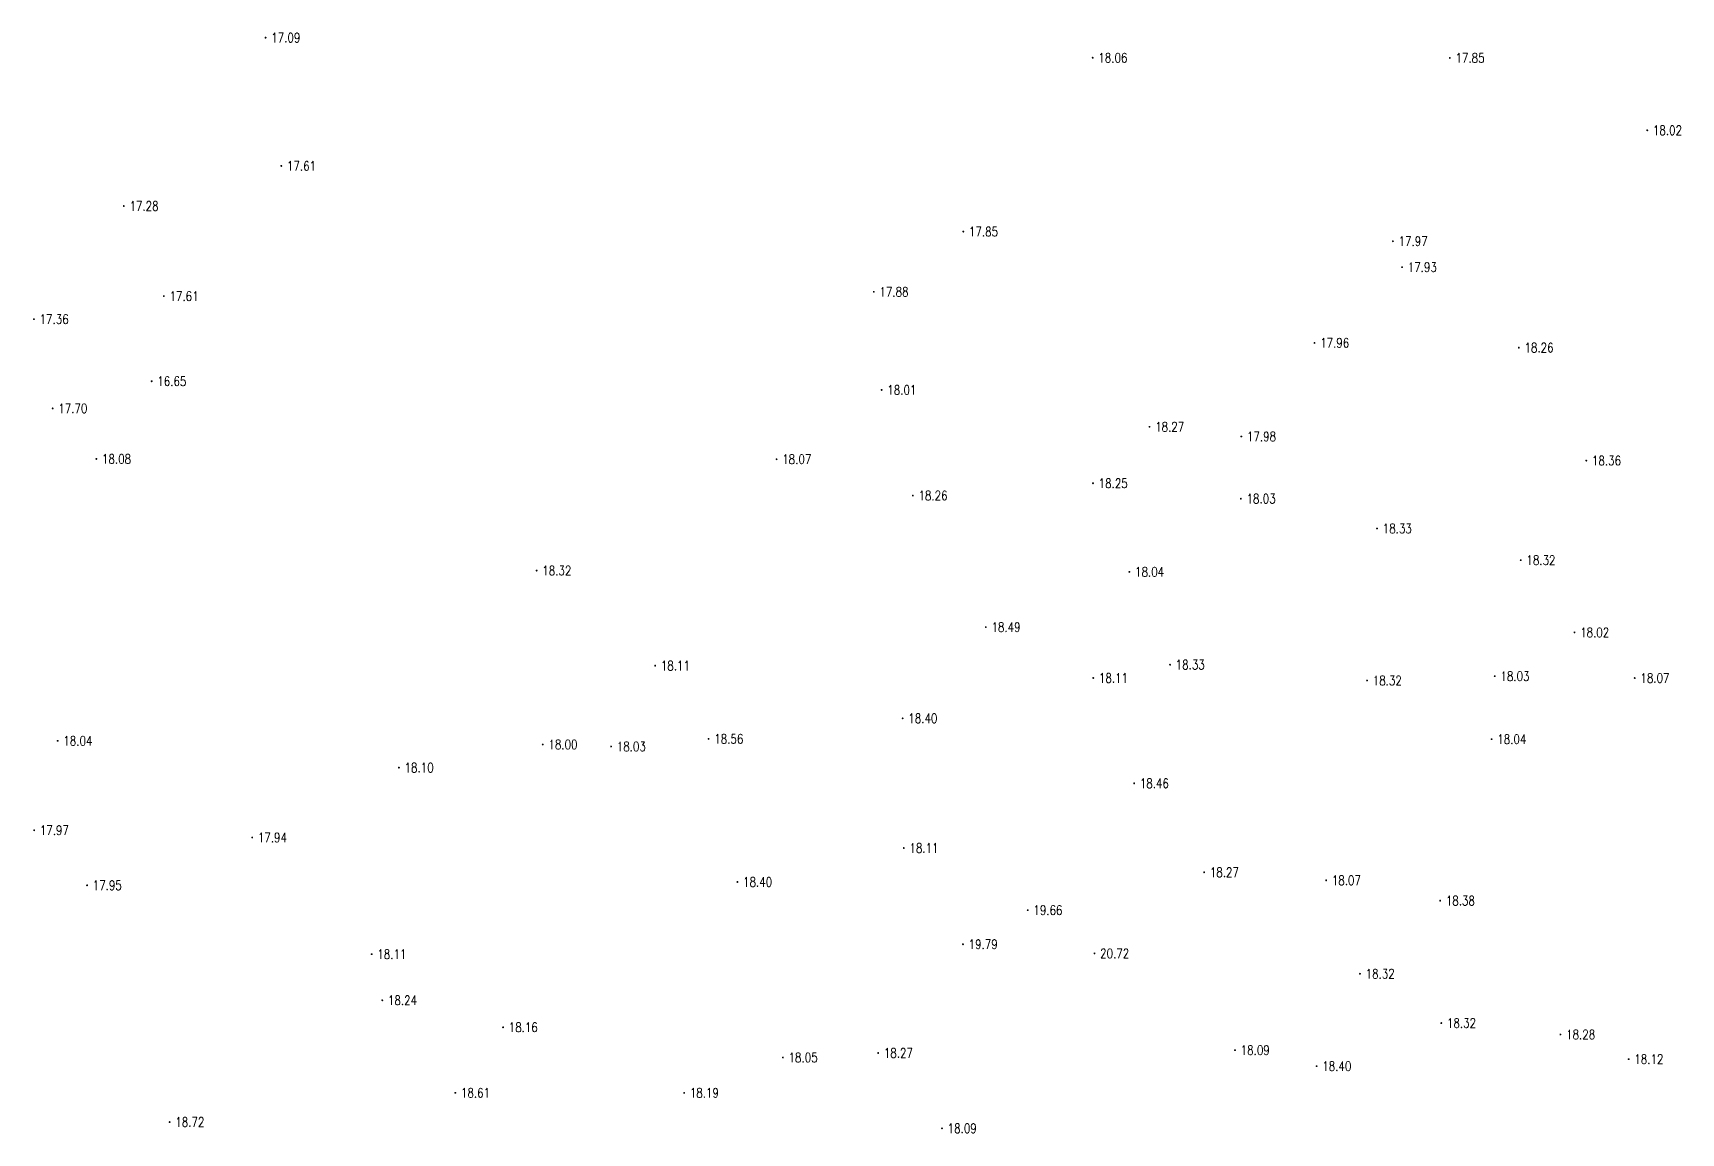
# Model space of a CAD drawing. Extents: x 476861 to 479475, y 2367369 to 2370541.
# Drawn here: x 478681.4 to 478856.2, y 2370306 to 2370422.7 of the extents above; entities that cross this region are included whole.
import ezdxf
from ezdxf.enums import TextEntityAlignment as Align

# ---------------------------------------------------------------- set-up
doc = ezdxf.new("R2010")
doc.units = 0
doc.header["$LTSCALE"] = 0.5
doc.layers.get('0').update_dxf_attribs({"linetype": 'CONTINUOUS'})
doc.layers.add('GCD', color=1, linetype='CONTINUOUS')
doc.styles.add('HZ', font='rs.shx', dxfattribs={"width": 0.8, "bigfont": 'hztxt.shx'})

# ---------------------------------------------------------------- blocks, each defined once
blk = doc.blocks.new('GC200')
at = {"linetype": 'Continuous', "const_width": 0.2, "flags": 128}
blk.add_lwpolyline([(-0.1, 0, 1), (0.1, 0, 1)], format="xyb", close=True, dxfattribs=at)

msp = doc.modelspace()

# ---------------------------------------------------------------- block references
at = {"layer": 'GCD', "linetype": 'Continuous'}
ref = msp.add_blockref('GC200', (478706.047, 2370422.226, 17.088), dxfattribs=dict(at, xscale=0.5, yscale=0.5, zscale=0.5))
ref.add_attrib('height', '17.09', dxfattribs={"linetype": 'Continuous', "height": 1, "style": 'HZ', "width": 0.8}).set_placement((478706.647, 2370422.226, 17.088), align=Align.MIDDLE_LEFT)
ref = msp.add_blockref('GC200', (478793.759, 2370420.096, 18.057), dxfattribs=dict(at, xscale=0.5, yscale=0.5, zscale=0.5))
ref.add_attrib('height', '18.06', dxfattribs={"linetype": 'Continuous', "height": 1, "style": 'HZ', "width": 0.8}).set_placement((478794.359, 2370420.096, 18.057), align=Align.MIDDLE_LEFT)
ref = msp.add_blockref('GC200', (478831.639, 2370420.077, 17.854), dxfattribs=dict(at, xscale=0.5, yscale=0.5, zscale=0.5))
ref.add_attrib('height', '17.85', dxfattribs={"linetype": 'Continuous', "height": 1, "style": 'HZ', "width": 0.8}).set_placement((478832.239, 2370420.077, 17.854), align=Align.MIDDLE_LEFT)
ref = msp.add_blockref('GC200', (478852.571, 2370412.401, 18.02), dxfattribs=dict(at, xscale=0.5, yscale=0.5, zscale=0.5))
ref.add_attrib('height', '18.02', dxfattribs={"linetype": 'Continuous', "height": 1, "style": 'HZ', "width": 0.8}).set_placement((478853.171, 2370412.401, 18.02), align=Align.MIDDLE_LEFT)
ref = msp.add_blockref('GC200', (478707.715, 2370408.62, 17.606), dxfattribs=dict(at, xscale=0.5, yscale=0.5, zscale=0.5))
ref.add_attrib('height', '17.61', dxfattribs={"linetype": 'Continuous', "height": 1, "style": 'HZ', "width": 0.8}).set_placement((478708.315, 2370408.62, 17.606), align=Align.MIDDLE_LEFT)
ref = msp.add_blockref('GC200', (478691.01, 2370404.365, 17.282), dxfattribs=dict(at, xscale=0.5, yscale=0.5, zscale=0.5))
ref.add_attrib('height', '17.28', dxfattribs={"linetype": 'Continuous', "height": 1, "style": 'HZ', "width": 0.8}).set_placement((478691.61, 2370404.365, 17.282), align=Align.MIDDLE_LEFT)
ref = msp.add_blockref('GC200', (478780.039, 2370401.653, 17.849), dxfattribs=dict(at, xscale=0.5, yscale=0.5, zscale=0.5))
ref.add_attrib('height', '17.85', dxfattribs={"linetype": 'Continuous', "height": 1, "style": 'HZ', "width": 0.8}).set_placement((478780.639, 2370401.653, 17.849), align=Align.MIDDLE_LEFT)
ref = msp.add_blockref('GC200', (478825.598, 2370400.632, 17.967), dxfattribs=dict(at, xscale=0.5, yscale=0.5, zscale=0.5))
ref.add_attrib('height', '17.97', dxfattribs={"linetype": 'Continuous', "height": 1, "style": 'HZ', "width": 0.8}).set_placement((478826.198, 2370400.632, 17.967), align=Align.MIDDLE_LEFT)
ref = msp.add_blockref('GC200', (478826.573, 2370397.884, 17.929), dxfattribs=dict(at, xscale=0.5, yscale=0.5, zscale=0.5))
ref.add_attrib('height', '17.93', dxfattribs={"linetype": 'Continuous', "height": 1, "style": 'HZ', "width": 0.8}).set_placement((478827.173, 2370397.884, 17.929), align=Align.MIDDLE_LEFT)
ref = msp.add_blockref('GC200', (478770.545, 2370395.27, 17.883), dxfattribs=dict(at, xscale=0.5, yscale=0.5, zscale=0.5))
ref.add_attrib('height', '17.88', dxfattribs={"linetype": 'Continuous', "height": 1, "style": 'HZ', "width": 0.8}).set_placement((478771.145, 2370395.27, 17.883), align=Align.MIDDLE_LEFT)
ref = msp.add_blockref('GC200', (478695.256, 2370394.808, 17.606), dxfattribs=dict(at, xscale=0.5, yscale=0.5, zscale=0.5))
ref.add_attrib('height', '17.61', dxfattribs={"linetype": 'Continuous', "height": 1, "style": 'HZ', "width": 0.8}).set_placement((478695.856, 2370394.808, 17.606), align=Align.MIDDLE_LEFT)
ref = msp.add_blockref('GC200', (478681.477, 2370392.366, 17.356), dxfattribs=dict(at, xscale=0.5, yscale=0.5, zscale=0.5))
ref.add_attrib('height', '17.36', dxfattribs={"linetype": 'Continuous', "height": 1, "style": 'HZ', "width": 0.8}).set_placement((478682.077, 2370392.366, 17.356), align=Align.MIDDLE_LEFT)
ref = msp.add_blockref('GC200', (478817.279, 2370389.848, 17.957), dxfattribs=dict(at, xscale=0.5, yscale=0.5, zscale=0.5))
ref.add_attrib('height', '17.96', dxfattribs={"linetype": 'Continuous', "height": 1, "style": 'HZ', "width": 0.8}).set_placement((478817.879, 2370389.848, 17.957), align=Align.MIDDLE_LEFT)
ref = msp.add_blockref('GC200', (478838.95, 2370389.346, 18.26), dxfattribs=dict(at, xscale=0.5, yscale=0.5, zscale=0.5))
ref.add_attrib('height', '18.26', dxfattribs={"linetype": 'Continuous', "height": 1, "style": 'HZ', "width": 0.8}).set_placement((478839.55, 2370389.346, 18.26), align=Align.MIDDLE_LEFT)
ref = msp.add_blockref('GC200', (478693.965, 2370385.78, 16.652), dxfattribs=dict(at, xscale=0.5, yscale=0.5, zscale=0.5))
ref.add_attrib('height', '16.65', dxfattribs={"linetype": 'Continuous', "height": 1, "style": 'HZ', "width": 0.8}).set_placement((478694.565, 2370385.78, 16.652), align=Align.MIDDLE_LEFT)
ref = msp.add_blockref('GC200', (478771.381, 2370384.858, 18.007), dxfattribs=dict(at, xscale=0.5, yscale=0.5, zscale=0.5))
ref.add_attrib('height', '18.01', dxfattribs={"linetype": 'Continuous', "height": 1, "style": 'HZ', "width": 0.8}).set_placement((478771.981, 2370384.858, 18.007), align=Align.MIDDLE_LEFT)
ref = msp.add_blockref('GC200', (478683.466, 2370382.902, 17.695), dxfattribs=dict(at, xscale=0.5, yscale=0.5, zscale=0.5))
ref.add_attrib('height', '17.70', dxfattribs={"linetype": 'Continuous', "height": 1, "style": 'HZ', "width": 0.8}).set_placement((478684.066, 2370382.902, 17.695), align=Align.MIDDLE_LEFT)
ref = msp.add_blockref('GC200', (478799.783, 2370380.947, 18.269), dxfattribs=dict(at, xscale=0.5, yscale=0.5, zscale=0.5))
ref.add_attrib('height', '18.27', dxfattribs={"linetype": 'Continuous', "height": 1, "style": 'HZ', "width": 0.8}).set_placement((478800.383, 2370380.947, 18.269), align=Align.MIDDLE_LEFT)
ref = msp.add_blockref('GC200', (478809.52, 2370379.921, 17.979), dxfattribs=dict(at, xscale=0.5, yscale=0.5, zscale=0.5))
ref.add_attrib('height', '17.98', dxfattribs={"linetype": 'Continuous', "height": 1, "style": 'HZ', "width": 0.8}).set_placement((478810.12, 2370379.921, 17.979), align=Align.MIDDLE_LEFT)
ref = msp.add_blockref('GC200', (478688.098, 2370377.539, 18.079), dxfattribs=dict(at, xscale=0.5, yscale=0.5, zscale=0.5))
ref.add_attrib('height', '18.08', dxfattribs={"linetype": 'Continuous', "height": 1, "style": 'HZ', "width": 0.8}).set_placement((478688.698, 2370377.539, 18.079), align=Align.MIDDLE_LEFT)
ref = msp.add_blockref('GC200', (478760.236, 2370377.507, 18.07), dxfattribs=dict(at, xscale=0.5, yscale=0.5, zscale=0.5))
ref.add_attrib('height', '18.07', dxfattribs={"linetype": 'Continuous', "height": 1, "style": 'HZ', "width": 0.8}).set_placement((478760.836, 2370377.507, 18.07), align=Align.MIDDLE_LEFT)
ref = msp.add_blockref('GC200', (478846.105, 2370377.362, 18.36), dxfattribs=dict(at, xscale=0.5, yscale=0.5, zscale=0.5))
ref.add_attrib('height', '18.36', dxfattribs={"linetype": 'Continuous', "height": 1, "style": 'HZ', "width": 0.8}).set_placement((478846.705, 2370377.362, 18.36), align=Align.MIDDLE_LEFT)
ref = msp.add_blockref('GC200', (478793.793, 2370374.958, 18.246), dxfattribs=dict(at, xscale=0.5, yscale=0.5, zscale=0.5))
ref.add_attrib('height', '18.25', dxfattribs={"linetype": 'Continuous', "height": 1, "style": 'HZ', "width": 0.8}).set_placement((478794.393, 2370374.958, 18.246), align=Align.MIDDLE_LEFT)
ref = msp.add_blockref('GC200', (478774.683, 2370373.655, 18.258), dxfattribs=dict(at, xscale=0.5, yscale=0.5, zscale=0.5))
ref.add_attrib('height', '18.26', dxfattribs={"linetype": 'Continuous', "height": 1, "style": 'HZ', "width": 0.8}).set_placement((478775.283, 2370373.655, 18.258), align=Align.MIDDLE_LEFT)
ref = msp.add_blockref('GC200', (478809.477, 2370373.321, 18.029), dxfattribs=dict(at, xscale=0.5, yscale=0.5, zscale=0.5))
ref.add_attrib('height', '18.03', dxfattribs={"linetype": 'Continuous', "height": 1, "style": 'HZ', "width": 0.8}).set_placement((478810.077, 2370373.321, 18.029), align=Align.MIDDLE_LEFT)
ref = msp.add_blockref('GC200', (478823.916, 2370370.164, 18.33), dxfattribs=dict(at, xscale=0.5, yscale=0.5, zscale=0.5))
ref.add_attrib('height', '18.33', dxfattribs={"linetype": 'Continuous', "height": 1, "style": 'HZ', "width": 0.8}).set_placement((478824.516, 2370370.164, 18.33), align=Align.MIDDLE_LEFT)
ref = msp.add_blockref('GC200', (478734.789, 2370365.695, 18.32), dxfattribs=dict(at, xscale=0.5, yscale=0.5, zscale=0.5))
ref.add_attrib('height', '18.32', dxfattribs={"linetype": 'Continuous', "height": 1, "style": 'HZ', "width": 0.8}).set_placement((478735.389, 2370365.695, 18.32), align=Align.MIDDLE_LEFT)
ref = msp.add_blockref('GC200', (478797.652, 2370365.555, 18.037), dxfattribs=dict(at, xscale=0.5, yscale=0.5, zscale=0.5))
ref.add_attrib('height', '18.04', dxfattribs={"linetype": 'Continuous', "height": 1, "style": 'HZ', "width": 0.8}).set_placement((478798.252, 2370365.555, 18.037), align=Align.MIDDLE_LEFT)
ref = msp.add_blockref('GC200', (478839.154, 2370366.8, 18.321), dxfattribs=dict(at, xscale=0.5, yscale=0.5, zscale=0.5))
ref.add_attrib('height', '18.32', dxfattribs={"linetype": 'Continuous', "height": 1, "style": 'HZ', "width": 0.8}).set_placement((478839.754, 2370366.8, 18.321), align=Align.MIDDLE_LEFT)
ref = msp.add_blockref('GC200', (478782.424, 2370359.698, 18.494), dxfattribs=dict(at, xscale=0.5, yscale=0.5, zscale=0.5))
ref.add_attrib('height', '18.49', dxfattribs={"linetype": 'Continuous', "height": 1, "style": 'HZ', "width": 0.8}).set_placement((478783.024, 2370359.698, 18.494), align=Align.MIDDLE_LEFT)
ref = msp.add_blockref('GC200', (478844.855, 2370359.137, 18.02), dxfattribs=dict(at, xscale=0.5, yscale=0.5, zscale=0.5))
ref.add_attrib('height', '18.02', dxfattribs={"linetype": 'Continuous', "height": 1, "style": 'HZ', "width": 0.8}).set_placement((478845.455, 2370359.137, 18.02), align=Align.MIDDLE_LEFT)
ref = msp.add_blockref('GC200', (478747.364, 2370355.613, 18.11), dxfattribs=dict(at, xscale=0.5, yscale=0.5, zscale=0.5))
ref.add_attrib('height', '18.11', dxfattribs={"linetype": 'Continuous', "height": 1, "style": 'HZ', "width": 0.8}).set_placement((478747.964, 2370355.613, 18.11), align=Align.MIDDLE_LEFT)
ref = msp.add_blockref('GC200', (478801.961, 2370355.713, 18.332), dxfattribs=dict(at, xscale=0.5, yscale=0.5, zscale=0.5))
ref.add_attrib('height', '18.33', dxfattribs={"linetype": 'Continuous', "height": 1, "style": 'HZ', "width": 0.8}).set_placement((478802.561, 2370355.713, 18.332), align=Align.MIDDLE_LEFT)
ref = msp.add_blockref('GC200', (478793.822, 2370354.303, 18.114), dxfattribs=dict(at, xscale=0.5, yscale=0.5, zscale=0.5))
ref.add_attrib('height', '18.11', dxfattribs={"linetype": 'Continuous', "height": 1, "style": 'HZ', "width": 0.8}).set_placement((478794.422, 2370354.303, 18.114), align=Align.MIDDLE_LEFT)
ref = msp.add_blockref('GC200', (478822.86, 2370354.031, 18.32), dxfattribs=dict(at, xscale=0.5, yscale=0.5, zscale=0.5))
ref.add_attrib('height', '18.32', dxfattribs={"linetype": 'Continuous', "height": 1, "style": 'HZ', "width": 0.8}).set_placement((478823.46, 2370354.031, 18.32), align=Align.MIDDLE_LEFT)
ref = msp.add_blockref('GC200', (478836.4, 2370354.49, 18.026), dxfattribs=dict(at, xscale=0.5, yscale=0.5, zscale=0.5))
ref.add_attrib('height', '18.03', dxfattribs={"linetype": 'Continuous', "height": 1, "style": 'HZ', "width": 0.8}).set_placement((478837, 2370354.49, 18.026), align=Align.MIDDLE_LEFT)
ref = msp.add_blockref('GC200', (478851.242, 2370354.295, 18.07), dxfattribs=dict(at, xscale=0.5, yscale=0.5, zscale=0.5))
ref.add_attrib('height', '18.07', dxfattribs={"linetype": 'Continuous', "height": 1, "style": 'HZ', "width": 0.8}).set_placement((478851.842, 2370354.295, 18.07), align=Align.MIDDLE_LEFT)
ref = msp.add_blockref('GC200', (478773.611, 2370350.025, 18.396), dxfattribs=dict(at, xscale=0.5, yscale=0.5, zscale=0.5))
ref.add_attrib('height', '18.40', dxfattribs={"linetype": 'Continuous', "height": 1, "style": 'HZ', "width": 0.8}).set_placement((478774.211, 2370350.025, 18.396), align=Align.MIDDLE_LEFT)
ref = msp.add_blockref('GC200', (478753.026, 2370347.841, 18.56), dxfattribs=dict(at, xscale=0.5, yscale=0.5, zscale=0.5))
ref.add_attrib('height', '18.56', dxfattribs={"linetype": 'Continuous', "height": 1, "style": 'HZ', "width": 0.8}).set_placement((478753.626, 2370347.841, 18.56), align=Align.MIDDLE_LEFT)
ref = msp.add_blockref('GC200', (478836.064, 2370347.808, 18.04), dxfattribs=dict(at, xscale=0.5, yscale=0.5, zscale=0.5))
ref.add_attrib('height', '18.04', dxfattribs={"linetype": 'Continuous', "height": 1, "style": 'HZ', "width": 0.8}).set_placement((478836.664, 2370347.808, 18.04), align=Align.MIDDLE_LEFT)
ref = msp.add_blockref('GC200', (478683.998, 2370347.643, 18.04), dxfattribs=dict(at, xscale=0.5, yscale=0.5, zscale=0.5))
ref.add_attrib('height', '18.04', dxfattribs={"linetype": 'Continuous', "height": 1, "style": 'HZ', "width": 0.8}).set_placement((478684.598, 2370347.643, 18.04), align=Align.MIDDLE_LEFT)
ref = msp.add_blockref('GC200', (478735.441, 2370347.253, 18.001), dxfattribs=dict(at, xscale=0.5, yscale=0.5, zscale=0.5))
ref.add_attrib('height', '18.00', dxfattribs={"linetype": 'Continuous', "height": 1, "style": 'HZ', "width": 0.8}).set_placement((478736.041, 2370347.253, 18.001), align=Align.MIDDLE_LEFT)
ref = msp.add_blockref('GC200', (478742.689, 2370347.041, 18.025), dxfattribs=dict(at, xscale=0.5, yscale=0.5, zscale=0.5))
ref.add_attrib('height', '18.03', dxfattribs={"linetype": 'Continuous', "height": 1, "style": 'HZ', "width": 0.8}).set_placement((478743.289, 2370347.041, 18.025), align=Align.MIDDLE_LEFT)
ref = msp.add_blockref('GC200', (478720.186, 2370344.792, 18.1), dxfattribs=dict(at, xscale=0.5, yscale=0.5, zscale=0.5))
ref.add_attrib('height', '18.10', dxfattribs={"linetype": 'Continuous', "height": 1, "style": 'HZ', "width": 0.8}).set_placement((478720.786, 2370344.792, 18.1), align=Align.MIDDLE_LEFT)
ref = msp.add_blockref('GC200', (478798.155, 2370343.125, 18.46), dxfattribs=dict(at, xscale=0.5, yscale=0.5, zscale=0.5))
ref.add_attrib('height', '18.46', dxfattribs={"linetype": 'Continuous', "height": 1, "style": 'HZ', "width": 0.8}).set_placement((478798.755, 2370343.125, 18.46), align=Align.MIDDLE_LEFT)
ref = msp.add_blockref('GC200', (478681.503, 2370338.15, 17.966), dxfattribs=dict(at, xscale=0.5, yscale=0.5, zscale=0.5))
ref.add_attrib('height', '17.97', dxfattribs={"linetype": 'Continuous', "height": 1, "style": 'HZ', "width": 0.8}).set_placement((478682.103, 2370338.15, 17.966), align=Align.MIDDLE_LEFT)
ref = msp.add_blockref('GC200', (478704.628, 2370337.382, 17.941), dxfattribs=dict(at, xscale=0.5, yscale=0.5, zscale=0.5))
ref.add_attrib('height', '17.94', dxfattribs={"linetype": 'Continuous', "height": 1, "style": 'HZ', "width": 0.8}).set_placement((478705.228, 2370337.382, 17.941), align=Align.MIDDLE_LEFT)
ref = msp.add_blockref('GC200', (478773.726, 2370336.264, 18.106), dxfattribs=dict(at, xscale=0.5, yscale=0.5, zscale=0.5))
ref.add_attrib('height', '18.11', dxfattribs={"linetype": 'Continuous', "height": 1, "style": 'HZ', "width": 0.8}).set_placement((478774.326, 2370336.264, 18.106), align=Align.MIDDLE_LEFT)
ref = msp.add_blockref('GC200', (478687.116, 2370332.312, 17.947), dxfattribs=dict(at, xscale=0.5, yscale=0.5, zscale=0.5))
ref.add_attrib('height', '17.95', dxfattribs={"linetype": 'Continuous', "height": 1, "style": 'HZ', "width": 0.8}).set_placement((478687.716, 2370332.312, 17.947), align=Align.MIDDLE_LEFT)
ref = msp.add_blockref('GC200', (478756.084, 2370332.664, 18.402), dxfattribs=dict(at, xscale=0.5, yscale=0.5, zscale=0.5))
ref.add_attrib('height', '18.40', dxfattribs={"linetype": 'Continuous', "height": 1, "style": 'HZ', "width": 0.8}).set_placement((478756.684, 2370332.664, 18.402), align=Align.MIDDLE_LEFT)
ref = msp.add_blockref('GC200', (478805.579, 2370333.692, 18.27), dxfattribs=dict(at, xscale=0.5, yscale=0.5, zscale=0.5))
ref.add_attrib('height', '18.27', dxfattribs={"linetype": 'Continuous', "height": 1, "style": 'HZ', "width": 0.8}).set_placement((478806.179, 2370333.692, 18.27), align=Align.MIDDLE_LEFT)
ref = msp.add_blockref('GC200', (478818.523, 2370332.839, 18.07), dxfattribs=dict(at, xscale=0.5, yscale=0.5, zscale=0.5))
ref.add_attrib('height', '18.07', dxfattribs={"linetype": 'Continuous', "height": 1, "style": 'HZ', "width": 0.8}).set_placement((478819.123, 2370332.839, 18.07), align=Align.MIDDLE_LEFT)
ref = msp.add_blockref('GC200', (478830.608, 2370330.678, 18.38), dxfattribs=dict(at, xscale=0.5, yscale=0.5, zscale=0.5))
ref.add_attrib('height', '18.38', dxfattribs={"linetype": 'Continuous', "height": 1, "style": 'HZ', "width": 0.8}).set_placement((478831.208, 2370330.678, 18.38), align=Align.MIDDLE_LEFT)
ref = msp.add_blockref('GC200', (478786.872, 2370329.672, 19.657), dxfattribs=dict(at, xscale=0.5, yscale=0.5, zscale=0.5))
ref.add_attrib('height', '19.66', dxfattribs={"linetype": 'Continuous', "height": 1, "style": 'HZ', "width": 0.8}).set_placement((478787.472, 2370329.672, 19.657), align=Align.MIDDLE_LEFT)
ref = msp.add_blockref('GC200', (478717.293, 2370325.005, 18.112), dxfattribs=dict(at, xscale=0.5, yscale=0.5, zscale=0.5))
ref.add_attrib('height', '18.11', dxfattribs={"linetype": 'Continuous', "height": 1, "style": 'HZ', "width": 0.8}).set_placement((478717.893, 2370325.005, 18.112), align=Align.MIDDLE_LEFT)
ref = msp.add_blockref('GC200', (478780.006, 2370326.057, 19.79), dxfattribs=dict(at, xscale=0.5, yscale=0.5, zscale=0.5))
ref.add_attrib('height', '19.79', dxfattribs={"linetype": 'Continuous', "height": 1, "style": 'HZ', "width": 0.8}).set_placement((478780.606, 2370326.057, 19.79), align=Align.MIDDLE_LEFT)
ref = msp.add_blockref('GC200', (478793.949, 2370325.087, 20.722), dxfattribs=dict(at, xscale=0.5, yscale=0.5, zscale=0.5))
ref.add_attrib('height', '20.72', dxfattribs={"linetype": 'Continuous', "height": 1, "style": 'HZ', "width": 0.8}).set_placement((478794.549, 2370325.087, 20.722), align=Align.MIDDLE_LEFT)
ref = msp.add_blockref('GC200', (478822.103, 2370322.928, 18.32), dxfattribs=dict(at, xscale=0.5, yscale=0.5, zscale=0.5))
ref.add_attrib('height', '18.32', dxfattribs={"linetype": 'Continuous', "height": 1, "style": 'HZ', "width": 0.8}).set_placement((478822.703, 2370322.928, 18.32), align=Align.MIDDLE_LEFT)
ref = msp.add_blockref('GC200', (478718.422, 2370320.117, 18.24), dxfattribs=dict(at, xscale=0.5, yscale=0.5, zscale=0.5))
ref.add_attrib('height', '18.24', dxfattribs={"linetype": 'Continuous', "height": 1, "style": 'HZ', "width": 0.8}).set_placement((478719.022, 2370320.117, 18.24), align=Align.MIDDLE_LEFT)
ref = msp.add_blockref('GC200', (478731.232, 2370317.251, 18.158), dxfattribs=dict(at, xscale=0.5, yscale=0.5, zscale=0.5))
ref.add_attrib('height', '18.16', dxfattribs={"linetype": 'Continuous', "height": 1, "style": 'HZ', "width": 0.8}).set_placement((478731.832, 2370317.251, 18.158), align=Align.MIDDLE_LEFT)
ref = msp.add_blockref('GC200', (478830.731, 2370317.698, 18.32), dxfattribs=dict(at, xscale=0.5, yscale=0.5, zscale=0.5))
ref.add_attrib('height', '18.32', dxfattribs={"linetype": 'Continuous', "height": 1, "style": 'HZ', "width": 0.8}).set_placement((478831.331, 2370317.698, 18.32), align=Align.MIDDLE_LEFT)
ref = msp.add_blockref('GC200', (478843.365, 2370316.487, 18.276), dxfattribs=dict(at, xscale=0.5, yscale=0.5, zscale=0.5))
ref.add_attrib('height', '18.28', dxfattribs={"linetype": 'Continuous', "height": 1, "style": 'HZ', "width": 0.8}).set_placement((478843.965, 2370316.487, 18.276), align=Align.MIDDLE_LEFT)
ref = msp.add_blockref('GC200', (478771.015, 2370314.524, 18.271), dxfattribs=dict(at, xscale=0.5, yscale=0.5, zscale=0.5))
ref.add_attrib('height', '18.27', dxfattribs={"linetype": 'Continuous', "height": 1, "style": 'HZ', "width": 0.8}).set_placement((478771.615, 2370314.524, 18.271), align=Align.MIDDLE_LEFT)
ref = msp.add_blockref('GC200', (478808.854, 2370314.827, 18.091), dxfattribs=dict(at, xscale=0.5, yscale=0.5, zscale=0.5))
ref.add_attrib('height', '18.09', dxfattribs={"linetype": 'Continuous', "height": 1, "style": 'HZ', "width": 0.8}).set_placement((478809.454, 2370314.827, 18.091), align=Align.MIDDLE_LEFT)
ref = msp.add_blockref('GC200', (478760.906, 2370314.043, 18.053), dxfattribs=dict(at, xscale=0.5, yscale=0.5, zscale=0.5))
ref.add_attrib('height', '18.05', dxfattribs={"linetype": 'Continuous', "height": 1, "style": 'HZ', "width": 0.8}).set_placement((478761.506, 2370314.043, 18.053), align=Align.MIDDLE_LEFT)
ref = msp.add_blockref('GC200', (478817.504, 2370313.13, 18.397), dxfattribs=dict(at, xscale=0.5, yscale=0.5, zscale=0.5))
ref.add_attrib('height', '18.40', dxfattribs={"linetype": 'Continuous', "height": 1, "style": 'HZ', "width": 0.8}).set_placement((478818.104, 2370313.13, 18.397), align=Align.MIDDLE_LEFT)
ref = msp.add_blockref('GC200', (478850.597, 2370313.872, 18.115), dxfattribs=dict(at, xscale=0.5, yscale=0.5, zscale=0.5))
ref.add_attrib('height', '18.12', dxfattribs={"linetype": 'Continuous', "height": 1, "style": 'HZ', "width": 0.8}).set_placement((478851.197, 2370313.872, 18.115), align=Align.MIDDLE_LEFT)
ref = msp.add_blockref('GC200', (478726.165, 2370310.299, 18.608), dxfattribs=dict(at, xscale=0.5, yscale=0.5, zscale=0.5))
ref.add_attrib('height', '18.61', dxfattribs={"linetype": 'Continuous', "height": 1, "style": 'HZ', "width": 0.8}).set_placement((478726.765, 2370310.299, 18.608), align=Align.MIDDLE_LEFT)
ref = msp.add_blockref('GC200', (478750.433, 2370310.292, 18.187), dxfattribs=dict(at, xscale=0.5, yscale=0.5, zscale=0.5))
ref.add_attrib('height', '18.19', dxfattribs={"linetype": 'Continuous', "height": 1, "style": 'HZ', "width": 0.8}).set_placement((478751.033, 2370310.292, 18.187), align=Align.MIDDLE_LEFT)
ref = msp.add_blockref('GC200', (478695.873, 2370307.199, 18.718), dxfattribs=dict(at, xscale=0.5, yscale=0.5, zscale=0.5))
ref.add_attrib('height', '18.72', dxfattribs={"linetype": 'Continuous', "height": 1, "style": 'HZ', "width": 0.8}).set_placement((478696.473, 2370307.199, 18.718), align=Align.MIDDLE_LEFT)
ref = msp.add_blockref('GC200', (478777.781, 2370306.532, 18.089), dxfattribs=dict(at, xscale=0.5, yscale=0.5, zscale=0.5))
ref.add_attrib('height', '18.09', dxfattribs={"linetype": 'Continuous', "height": 1, "style": 'HZ', "width": 0.8}).set_placement((478778.381, 2370306.532, 18.089), align=Align.MIDDLE_LEFT)

doc.saveas('drawing.dxf')
